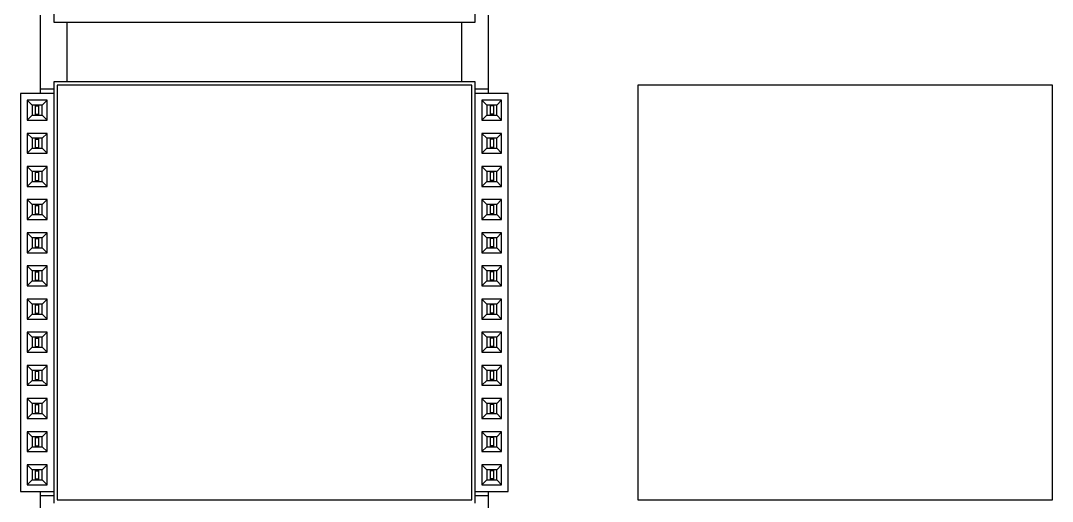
# Model space of a CAD drawing. Extents: x 20 to 199, y -23 to 233.
# Drawn here: x 42.5 to 104.7, y 158.7 to 187.7 of the extents above; entities that cross this region are included whole.
import ezdxf

# ---------------------------------------------------------------- set-up
doc = ezdxf.new("R2010")
doc.units = 0
doc.header["$MEASUREMENT"] = 0
doc.layers.add('View', color=7, linetype='CONTINUOUS')

msp = doc.modelspace()

# ---------------------------------------------------------------- linework, layer by layer
at = {"layer": 'View'}
for p, q in [((44.5198, 212.998), (44.5198, 187.598)), ((69.9198, 187.598), (69.9198, 212.998)), ((43.7198, 183.568), (43.7198, 188.028)), ((70.7198, 183.568), (70.7198, 188.028)), ((44.5198, 187.598), (69.9198, 187.598)), ((45.3198, 183.998), (45.3198, 187.598)), ((69.1198, 183.998), (69.1198, 187.598)), ((43.7198, 183.298), (43.7198, 183.568)), ((44.5198, 183.568), (43.7198, 183.568)), ((69.9198, 183.998), (44.5198, 183.998)), ((44.5198, 183.998), (44.5198, 158.598)), ((69.7198, 183.798), (44.7198, 183.798)), ((44.7198, 183.798), (44.7198, 158.798)), ((69.7198, 158.798), (69.7198, 183.798)), ((69.9198, 158.598), (69.9198, 183.998)), ((70.7198, 183.568), (69.9198, 183.568)), ((70.7198, 183.298), (70.7198, 183.568)), ((104.72, 183.798), (79.7198, 183.798)), ((79.7198, 183.798), (79.7198, 158.798)), ((104.72, 158.798), (104.72, 183.798)), ((42.5198, 183.298), (42.5198, 159.298)), ((44.5198, 183.298), (42.5198, 183.298)), ((42.9198, 182.898), (42.9198, 181.698)), ((44.1198, 182.898), (42.9198, 182.898)), ((42.9198, 182.898), (43.2188, 182.599)), ((44.1198, 182.898), (43.8208, 182.599)), ((44.1198, 181.698), (44.1198, 182.898)), ((71.9198, 183.298), (69.9198, 183.298)), ((71.5198, 182.898), (70.3198, 182.898)), ((70.3198, 182.898), (70.3198, 181.698)), ((70.3198, 182.898), (70.6188, 182.599)), ((71.5198, 182.898), (71.2208, 182.599)), ((71.5198, 181.698), (71.5198, 182.898)), ((71.9198, 159.298), (71.9198, 183.298)), ((43.2188, 182.599), (43.2188, 181.997)), ((43.8208, 182.599), (43.2188, 182.599)), ((43.8198, 182.598), (43.2198, 182.598)), ((43.2198, 182.598), (43.2198, 181.998)), ((43.4198, 182.548), (43.4198, 182.598)), ((43.4198, 182.048), (43.4198, 182.548)), ((43.4198, 182.548), (43.6198, 182.548)), ((43.6198, 182.548), (43.6198, 182.598)), ((43.6198, 182.048), (43.6198, 182.548)), ((43.8198, 181.998), (43.8198, 182.598)), ((43.8208, 181.997), (43.8208, 182.599)), ((70.6188, 182.599), (70.6188, 181.997)), ((71.2208, 182.599), (70.6188, 182.599)), ((71.2198, 182.598), (70.6198, 182.598)), ((70.6198, 182.598), (70.6198, 181.998)), ((70.8198, 182.598), (70.8198, 182.548)), ((71.0198, 182.548), (70.8198, 182.548)), ((70.8198, 182.548), (70.8198, 182.048)), ((71.0198, 182.598), (71.0198, 182.548)), ((71.0198, 182.548), (71.0198, 182.048)), ((71.2198, 181.998), (71.2198, 182.598)), ((71.2208, 181.997), (71.2208, 182.599)), ((42.9198, 181.698), (43.2188, 181.997)), ((42.9198, 181.698), (44.1198, 181.698)), ((43.2188, 181.997), (43.8208, 181.997)), ((43.2198, 181.998), (43.8198, 181.998)), ((43.4198, 181.998), (43.4198, 182.048)), ((43.4198, 182.048), (43.6198, 182.048)), ((43.6198, 181.998), (43.6198, 182.048)), ((44.1198, 181.698), (43.8208, 181.997)), ((70.3198, 181.698), (70.6188, 181.997)), ((70.3198, 181.698), (71.5198, 181.698)), ((70.6188, 181.997), (71.2208, 181.997)), ((70.6198, 181.998), (71.2198, 181.998)), ((70.8198, 182.048), (70.8198, 181.998)), ((71.0198, 182.048), (70.8198, 182.048)), ((71.0198, 182.048), (71.0198, 181.998)), ((71.5198, 181.698), (71.2208, 181.997)), ((44.1198, 180.898), (42.9198, 180.898)), ((42.9198, 180.898), (42.9198, 179.698)), ((42.9198, 180.898), (43.2188, 180.599)), ((43.2188, 180.599), (43.2188, 179.997)), ((43.8208, 180.599), (43.2188, 180.599)), ((43.8198, 180.598), (43.2198, 180.598)), ((43.2198, 180.598), (43.2198, 179.998)), ((43.4198, 180.548), (43.4198, 180.598)), ((43.4198, 180.048), (43.4198, 180.548)), ((43.4198, 180.548), (43.6198, 180.548)), ((43.6198, 180.548), (43.6198, 180.598)), ((43.6198, 180.048), (43.6198, 180.548)), ((43.8198, 179.998), (43.8198, 180.598)), ((44.1198, 180.898), (43.8208, 180.599)), ((43.8208, 179.997), (43.8208, 180.599)), ((44.1198, 179.698), (44.1198, 180.898)), ((70.3198, 180.898), (70.3198, 179.698)), ((71.5198, 180.898), (70.3198, 180.898)), ((70.3198, 180.898), (70.6188, 180.599)), ((70.6188, 180.599), (70.6188, 179.997)), ((71.2208, 180.599), (70.6188, 180.599)), ((71.2198, 180.598), (70.6198, 180.598)), ((70.6198, 180.598), (70.6198, 179.998)), ((70.8198, 180.598), (70.8198, 180.548)), ((71.0198, 180.548), (70.8198, 180.548)), ((70.8198, 180.548), (70.8198, 180.048)), ((71.0198, 180.598), (71.0198, 180.548)), ((71.0198, 180.548), (71.0198, 180.048)), ((71.2198, 179.998), (71.2198, 180.598)), ((71.5198, 180.898), (71.2208, 180.599)), ((71.2208, 179.997), (71.2208, 180.599)), ((71.5198, 179.698), (71.5198, 180.898)), ((42.9198, 179.698), (43.2188, 179.997)), ((43.2188, 179.997), (43.8208, 179.997)), ((43.2198, 179.998), (43.8198, 179.998)), ((43.4198, 179.998), (43.4198, 180.048)), ((43.4198, 180.048), (43.6198, 180.048)), ((43.6198, 179.998), (43.6198, 180.048)), ((44.1198, 179.698), (43.8208, 179.997)), ((70.3198, 179.698), (70.6188, 179.997)), ((70.6188, 179.997), (71.2208, 179.997)), ((70.6198, 179.998), (71.2198, 179.998)), ((70.8198, 180.048), (70.8198, 179.998)), ((71.0198, 180.048), (70.8198, 180.048)), ((71.0198, 180.048), (71.0198, 179.998)), ((71.5198, 179.698), (71.2208, 179.997)), ((42.9198, 179.698), (44.1198, 179.698)), ((70.3198, 179.698), (71.5198, 179.698)), ((42.9198, 178.898), (42.9198, 177.698)), ((44.1198, 178.898), (42.9198, 178.898)), ((42.9198, 178.898), (43.2188, 178.599)), ((43.2188, 178.599), (43.2188, 177.997)), ((43.8208, 178.599), (43.2188, 178.599)), ((43.8198, 178.598), (43.2198, 178.598)), ((43.2198, 178.598), (43.2198, 177.998)), ((43.4198, 178.548), (43.4198, 178.598)), ((43.4198, 178.048), (43.4198, 178.548)), ((43.4198, 178.548), (43.6198, 178.548)), ((43.6198, 178.548), (43.6198, 178.598)), ((43.6198, 178.048), (43.6198, 178.548)), ((43.8198, 177.998), (43.8198, 178.598)), ((44.1198, 178.898), (43.8208, 178.599)), ((43.8208, 177.997), (43.8208, 178.599)), ((44.1198, 177.698), (44.1198, 178.898)), ((71.5198, 178.898), (70.3198, 178.898)), ((70.3198, 178.898), (70.3198, 177.698)), ((70.3198, 178.898), (70.6188, 178.599)), ((71.2208, 178.599), (70.6188, 178.599)), ((70.6188, 178.599), (70.6188, 177.997)), ((71.2198, 178.598), (70.6198, 178.598)), ((70.6198, 178.598), (70.6198, 177.998)), ((70.8198, 178.598), (70.8198, 178.548)), ((71.0198, 178.548), (70.8198, 178.548)), ((70.8198, 178.548), (70.8198, 178.048)), ((71.0198, 178.598), (71.0198, 178.548)), ((71.0198, 178.548), (71.0198, 178.048)), ((71.2198, 177.998), (71.2198, 178.598)), ((71.5198, 178.898), (71.2208, 178.599)), ((71.2208, 177.997), (71.2208, 178.599)), ((71.5198, 177.698), (71.5198, 178.898)), ((42.9198, 177.698), (43.2188, 177.997)), ((43.2188, 177.997), (43.8208, 177.997)), ((43.2198, 177.998), (43.8198, 177.998)), ((43.4198, 177.998), (43.4198, 178.048)), ((43.4198, 178.048), (43.6198, 178.048)), ((43.6198, 177.998), (43.6198, 178.048)), ((44.1198, 177.698), (43.8208, 177.997)), ((70.3198, 177.698), (70.6188, 177.997)), ((70.6188, 177.997), (71.2208, 177.997)), ((70.6198, 177.998), (71.2198, 177.998)), ((70.8198, 178.048), (70.8198, 177.998)), ((71.0198, 178.048), (70.8198, 178.048)), ((71.0198, 178.048), (71.0198, 177.998)), ((71.5198, 177.698), (71.2208, 177.997)), ((42.9198, 177.698), (44.1198, 177.698)), ((70.3198, 177.698), (71.5198, 177.698)), ((44.1198, 176.898), (42.9198, 176.898)), ((42.9198, 176.898), (42.9198, 175.698)), ((42.9198, 176.898), (43.2188, 176.599)), ((44.1198, 176.898), (43.8208, 176.599)), ((44.1198, 175.698), (44.1198, 176.898)), ((71.5198, 176.898), (70.3198, 176.898)), ((70.3198, 176.898), (70.3198, 175.698)), ((70.3198, 176.898), (70.6188, 176.599)), ((71.5198, 176.898), (71.2208, 176.599)), ((71.5198, 175.698), (71.5198, 176.898)), ((43.2188, 176.599), (43.2188, 175.997)), ((43.8208, 176.599), (43.2188, 176.599)), ((43.8198, 176.598), (43.2198, 176.598)), ((43.2198, 176.598), (43.2198, 175.998)), ((43.4198, 176.548), (43.4198, 176.598)), ((43.4198, 176.048), (43.4198, 176.548)), ((43.4198, 176.548), (43.6198, 176.548)), ((43.4198, 175.998), (43.4198, 176.048)), ((43.4198, 176.048), (43.6198, 176.048)), ((43.6198, 176.548), (43.6198, 176.598)), ((43.6198, 176.048), (43.6198, 176.548)), ((43.6198, 175.998), (43.6198, 176.048)), ((43.8198, 175.998), (43.8198, 176.598)), ((43.8208, 175.997), (43.8208, 176.599)), ((70.6188, 176.599), (70.6188, 175.997)), ((71.2208, 176.599), (70.6188, 176.599)), ((71.2198, 176.598), (70.6198, 176.598)), ((70.6198, 176.598), (70.6198, 175.998)), ((70.8198, 176.598), (70.8198, 176.548)), ((71.0198, 176.548), (70.8198, 176.548)), ((70.8198, 176.548), (70.8198, 176.048)), ((70.8198, 176.048), (70.8198, 175.998)), ((71.0198, 176.048), (70.8198, 176.048)), ((71.0198, 176.598), (71.0198, 176.548)), ((71.0198, 176.548), (71.0198, 176.048)), ((71.0198, 176.048), (71.0198, 175.998)), ((71.2198, 175.998), (71.2198, 176.598)), ((71.2208, 175.997), (71.2208, 176.599)), ((42.9198, 175.698), (43.2188, 175.997)), ((42.9198, 175.698), (44.1198, 175.698)), ((43.2188, 175.997), (43.8208, 175.997)), ((43.2198, 175.998), (43.8198, 175.998)), ((44.1198, 175.698), (43.8208, 175.997)), ((70.3198, 175.698), (70.6188, 175.997)), ((70.3198, 175.698), (71.5198, 175.698)), ((70.6188, 175.997), (71.2208, 175.997)), ((70.6198, 175.998), (71.2198, 175.998)), ((71.5198, 175.698), (71.2208, 175.997)), ((42.9198, 174.898), (42.9198, 173.698)), ((44.1198, 174.898), (42.9198, 174.898)), ((42.9198, 174.898), (43.2188, 174.599)), ((44.1198, 174.898), (43.8208, 174.599)), ((44.1198, 173.698), (44.1198, 174.898)), ((70.3198, 174.898), (70.3198, 173.698)), ((71.5198, 174.898), (70.3198, 174.898)), ((70.3198, 174.898), (70.6188, 174.599)), ((71.5198, 174.898), (71.2208, 174.599)), ((71.5198, 173.698), (71.5198, 174.898)), ((43.2188, 174.599), (43.2188, 173.997)), ((43.8208, 174.599), (43.2188, 174.599)), ((43.8198, 174.598), (43.2198, 174.598)), ((43.2198, 174.598), (43.2198, 173.998)), ((43.4198, 174.548), (43.4198, 174.598)), ((43.4198, 174.048), (43.4198, 174.548)), ((43.4198, 174.548), (43.6198, 174.548)), ((43.6198, 174.548), (43.6198, 174.598)), ((43.6198, 174.048), (43.6198, 174.548)), ((43.8198, 173.998), (43.8198, 174.598)), ((43.8208, 173.997), (43.8208, 174.599)), ((70.6188, 174.599), (70.6188, 173.997)), ((71.2208, 174.599), (70.6188, 174.599)), ((71.2198, 174.598), (70.6198, 174.598)), ((70.6198, 174.598), (70.6198, 173.998)), ((70.8198, 174.598), (70.8198, 174.548)), ((71.0198, 174.548), (70.8198, 174.548)), ((70.8198, 174.548), (70.8198, 174.048)), ((71.0198, 174.598), (71.0198, 174.548)), ((71.0198, 174.548), (71.0198, 174.048)), ((71.2198, 173.998), (71.2198, 174.598)), ((71.2208, 173.997), (71.2208, 174.599)), ((42.9198, 173.698), (43.2188, 173.997)), ((42.9198, 173.698), (44.1198, 173.698)), ((43.2188, 173.997), (43.8208, 173.997)), ((43.2198, 173.998), (43.8198, 173.998)), ((43.4198, 173.998), (43.4198, 174.048)), ((43.4198, 174.048), (43.6198, 174.048)), ((43.6198, 173.998), (43.6198, 174.048)), ((44.1198, 173.698), (43.8208, 173.997)), ((70.3198, 173.698), (70.6188, 173.997)), ((70.3198, 173.698), (71.5198, 173.698)), ((70.6188, 173.997), (71.2208, 173.997)), ((70.6198, 173.998), (71.2198, 173.998)), ((70.8198, 174.048), (70.8198, 173.998)), ((71.0198, 174.048), (70.8198, 174.048)), ((71.0198, 174.048), (71.0198, 173.998)), ((71.5198, 173.698), (71.2208, 173.997)), ((44.1198, 172.898), (42.9198, 172.898)), ((42.9198, 172.898), (42.9198, 171.698)), ((42.9198, 172.898), (43.2188, 172.599)), ((43.8208, 172.599), (43.2188, 172.599)), ((43.2188, 172.599), (43.2188, 171.997)), ((43.8198, 172.598), (43.2198, 172.598)), ((43.2198, 172.598), (43.2198, 171.998)), ((43.4198, 172.548), (43.4198, 172.598)), ((43.4198, 172.048), (43.4198, 172.548)), ((43.4198, 172.548), (43.6198, 172.548)), ((43.6198, 172.548), (43.6198, 172.598)), ((43.6198, 172.048), (43.6198, 172.548)), ((43.8198, 171.998), (43.8198, 172.598)), ((44.1198, 172.898), (43.8208, 172.599)), ((43.8208, 171.997), (43.8208, 172.599)), ((44.1198, 171.698), (44.1198, 172.898)), ((70.3198, 172.898), (70.3198, 171.698)), ((71.5198, 172.898), (70.3198, 172.898)), ((70.3198, 172.898), (70.6188, 172.599)), ((70.6188, 172.599), (70.6188, 171.997)), ((71.2208, 172.599), (70.6188, 172.599)), ((71.2198, 172.598), (70.6198, 172.598)), ((70.6198, 172.598), (70.6198, 171.998)), ((70.8198, 172.598), (70.8198, 172.548)), ((71.0198, 172.548), (70.8198, 172.548)), ((70.8198, 172.548), (70.8198, 172.048)), ((71.0198, 172.598), (71.0198, 172.548)), ((71.0198, 172.548), (71.0198, 172.048)), ((71.2198, 171.998), (71.2198, 172.598)), ((71.5198, 172.898), (71.2208, 172.599)), ((71.2208, 171.997), (71.2208, 172.599)), ((71.5198, 171.698), (71.5198, 172.898)), ((42.9198, 171.698), (43.2188, 171.997)), ((42.9198, 171.698), (44.1198, 171.698)), ((43.2188, 171.997), (43.8208, 171.997)), ((43.2198, 171.998), (43.8198, 171.998)), ((43.4198, 171.998), (43.4198, 172.048)), ((43.4198, 172.048), (43.6198, 172.048)), ((43.6198, 171.998), (43.6198, 172.048)), ((44.1198, 171.698), (43.8208, 171.997)), ((70.3198, 171.698), (70.6188, 171.997)), ((70.3198, 171.698), (71.5198, 171.698)), ((70.6188, 171.997), (71.2208, 171.997)), ((70.6198, 171.998), (71.2198, 171.998)), ((70.8198, 172.048), (70.8198, 171.998)), ((71.0198, 172.048), (70.8198, 172.048)), ((71.0198, 172.048), (71.0198, 171.998)), ((71.5198, 171.698), (71.2208, 171.997)), ((44.1198, 170.898), (42.9198, 170.898)), ((42.9198, 170.898), (42.9198, 169.698)), ((42.9198, 170.898), (43.2188, 170.599)), ((43.2188, 170.599), (43.2188, 169.997)), ((43.8208, 170.599), (43.2188, 170.599)), ((43.8198, 170.598), (43.2198, 170.598)), ((43.2198, 170.598), (43.2198, 169.998)), ((43.4198, 170.548), (43.4198, 170.598)), ((43.4198, 170.048), (43.4198, 170.548)), ((43.4198, 170.548), (43.6198, 170.548)), ((43.6198, 170.548), (43.6198, 170.598)), ((43.6198, 170.048), (43.6198, 170.548)), ((43.8198, 169.998), (43.8198, 170.598)), ((44.1198, 170.898), (43.8208, 170.599)), ((43.8208, 169.997), (43.8208, 170.599)), ((44.1198, 169.698), (44.1198, 170.898)), ((71.5198, 170.898), (70.3198, 170.898)), ((70.3198, 170.898), (70.3198, 169.698)), ((70.3198, 170.898), (70.6188, 170.599)), ((71.2208, 170.599), (70.6188, 170.599)), ((70.6188, 170.599), (70.6188, 169.997)), ((71.2198, 170.598), (70.6198, 170.598)), ((70.6198, 170.598), (70.6198, 169.998)), ((70.8198, 170.598), (70.8198, 170.548)), ((71.0198, 170.548), (70.8198, 170.548)), ((70.8198, 170.548), (70.8198, 170.048)), ((71.0198, 170.598), (71.0198, 170.548)), ((71.0198, 170.548), (71.0198, 170.048)), ((71.2198, 169.998), (71.2198, 170.598)), ((71.5198, 170.898), (71.2208, 170.599)), ((71.2208, 169.997), (71.2208, 170.599)), ((71.5198, 169.698), (71.5198, 170.898)), ((42.9198, 169.698), (43.2188, 169.997)), ((43.2188, 169.997), (43.8208, 169.997)), ((43.2198, 169.998), (43.8198, 169.998)), ((43.4198, 169.998), (43.4198, 170.048)), ((43.4198, 170.048), (43.6198, 170.048)), ((43.6198, 169.998), (43.6198, 170.048)), ((44.1198, 169.698), (43.8208, 169.997)), ((70.3198, 169.698), (70.6188, 169.997)), ((70.6188, 169.997), (71.2208, 169.997)), ((70.6198, 169.998), (71.2198, 169.998)), ((70.8198, 170.048), (70.8198, 169.998)), ((71.0198, 170.048), (70.8198, 170.048)), ((71.0198, 170.048), (71.0198, 169.998)), ((71.5198, 169.698), (71.2208, 169.997)), ((42.9198, 169.698), (44.1198, 169.698)), ((70.3198, 169.698), (71.5198, 169.698)), ((44.1198, 168.898), (42.9198, 168.898)), ((42.9198, 168.898), (42.9198, 167.698)), ((42.9198, 168.898), (43.2188, 168.599)), ((43.2188, 168.599), (43.2188, 167.997)), ((43.8208, 168.599), (43.2188, 168.599)), ((43.8198, 168.598), (43.2198, 168.598)), ((43.2198, 168.598), (43.2198, 167.998)), ((43.4198, 168.548), (43.4198, 168.598)), ((43.6198, 168.548), (43.6198, 168.598)), ((43.8198, 167.998), (43.8198, 168.598)), ((44.1198, 168.898), (43.8208, 168.599)), ((43.8208, 167.997), (43.8208, 168.599)), ((44.1198, 167.698), (44.1198, 168.898)), ((70.3198, 168.898), (70.3198, 167.698)), ((71.5198, 168.898), (70.3198, 168.898)), ((70.3198, 168.898), (70.6188, 168.599)), ((70.6188, 168.599), (70.6188, 167.997)), ((71.2208, 168.599), (70.6188, 168.599)), ((71.2198, 168.598), (70.6198, 168.598)), ((70.6198, 168.598), (70.6198, 167.998)), ((70.8198, 168.598), (70.8198, 168.548)), ((71.0198, 168.598), (71.0198, 168.548)), ((71.2198, 167.998), (71.2198, 168.598)), ((71.5198, 168.898), (71.2208, 168.599)), ((71.2208, 167.997), (71.2208, 168.599)), ((71.5198, 167.698), (71.5198, 168.898)), ((42.9198, 167.698), (43.2188, 167.997)), ((43.2188, 167.997), (43.8208, 167.997)), ((43.2198, 167.998), (43.8198, 167.998)), ((43.4198, 168.048), (43.4198, 168.548)), ((43.4198, 168.548), (43.6198, 168.548)), ((43.4198, 167.998), (43.4198, 168.048)), ((43.4198, 168.048), (43.6198, 168.048)), ((43.6198, 168.048), (43.6198, 168.548)), ((43.6198, 167.998), (43.6198, 168.048)), ((44.1198, 167.698), (43.8208, 167.997)), ((70.3198, 167.698), (70.6188, 167.997)), ((70.6188, 167.997), (71.2208, 167.997)), ((70.6198, 167.998), (71.2198, 167.998)), ((71.0198, 168.548), (70.8198, 168.548)), ((70.8198, 168.548), (70.8198, 168.048)), ((70.8198, 168.048), (70.8198, 167.998)), ((71.0198, 168.048), (70.8198, 168.048)), ((71.0198, 168.548), (71.0198, 168.048)), ((71.0198, 168.048), (71.0198, 167.998)), ((71.5198, 167.698), (71.2208, 167.997)), ((42.9198, 167.698), (44.1198, 167.698)), ((70.3198, 167.698), (71.5198, 167.698)), ((44.1198, 166.898), (42.9198, 166.898)), ((42.9198, 166.898), (42.9198, 165.698)), ((42.9198, 166.898), (43.2188, 166.599)), ((44.1198, 166.898), (43.8208, 166.599)), ((44.1198, 165.698), (44.1198, 166.898)), ((71.5198, 166.898), (70.3198, 166.898)), ((70.3198, 166.898), (70.3198, 165.698)), ((70.3198, 166.898), (70.6188, 166.599)), ((71.5198, 166.898), (71.2208, 166.599)), ((71.5198, 165.698), (71.5198, 166.898)), ((43.2188, 166.599), (43.2188, 165.997)), ((43.8208, 166.599), (43.2188, 166.599)), ((43.8198, 166.598), (43.2198, 166.598)), ((43.2198, 166.598), (43.2198, 165.998)), ((43.4198, 166.548), (43.4198, 166.598)), ((43.4198, 166.048), (43.4198, 166.548)), ((43.4198, 166.548), (43.6198, 166.548)), ((43.6198, 166.548), (43.6198, 166.598)), ((43.6198, 166.048), (43.6198, 166.548)), ((43.8198, 165.998), (43.8198, 166.598)), ((43.8208, 165.997), (43.8208, 166.599)), ((70.6188, 166.599), (70.6188, 165.997)), ((71.2208, 166.599), (70.6188, 166.599)), ((71.2198, 166.598), (70.6198, 166.598)), ((70.6198, 166.598), (70.6198, 165.998)), ((70.8198, 166.598), (70.8198, 166.548)), ((71.0198, 166.548), (70.8198, 166.548)), ((70.8198, 166.548), (70.8198, 166.048)), ((71.0198, 166.598), (71.0198, 166.548)), ((71.0198, 166.548), (71.0198, 166.048)), ((71.2198, 165.998), (71.2198, 166.598)), ((71.2208, 165.997), (71.2208, 166.599)), ((42.9198, 165.698), (43.2188, 165.997)), ((42.9198, 165.698), (44.1198, 165.698)), ((43.2188, 165.997), (43.8208, 165.997)), ((43.2198, 165.998), (43.8198, 165.998)), ((43.4198, 165.998), (43.4198, 166.048)), ((43.4198, 166.048), (43.6198, 166.048)), ((43.6198, 165.998), (43.6198, 166.048)), ((44.1198, 165.698), (43.8208, 165.997)), ((70.3198, 165.698), (70.6188, 165.997)), ((70.3198, 165.698), (71.5198, 165.698)), ((70.6188, 165.997), (71.2208, 165.997)), ((70.6198, 165.998), (71.2198, 165.998)), ((70.8198, 166.048), (70.8198, 165.998)), ((71.0198, 166.048), (70.8198, 166.048)), ((71.0198, 166.048), (71.0198, 165.998)), ((71.5198, 165.698), (71.2208, 165.997)), ((44.1198, 164.898), (42.9198, 164.898)), ((42.9198, 164.898), (42.9198, 163.698)), ((42.9198, 164.898), (43.2188, 164.599)), ((44.1198, 164.898), (43.8208, 164.599)), ((44.1198, 163.698), (44.1198, 164.898)), ((71.5198, 164.898), (70.3198, 164.898)), ((70.3198, 164.898), (70.3198, 163.698)), ((70.3198, 164.898), (70.6188, 164.599)), ((71.5198, 164.898), (71.2208, 164.599)), ((71.5198, 163.698), (71.5198, 164.898)), ((43.2188, 164.599), (43.2188, 163.997)), ((43.8208, 164.599), (43.2188, 164.599)), ((43.8198, 164.598), (43.2198, 164.598)), ((43.2198, 164.598), (43.2198, 163.998)), ((43.4198, 164.548), (43.4198, 164.598)), ((43.4198, 164.048), (43.4198, 164.548)), ((43.4198, 164.548), (43.6198, 164.548)), ((43.6198, 164.548), (43.6198, 164.598)), ((43.6198, 164.048), (43.6198, 164.548)), ((43.8198, 163.998), (43.8198, 164.598)), ((43.8208, 163.997), (43.8208, 164.599)), ((70.6188, 164.599), (70.6188, 163.997)), ((71.2208, 164.599), (70.6188, 164.599)), ((71.2198, 164.598), (70.6198, 164.598)), ((70.6198, 164.598), (70.6198, 163.998)), ((70.8198, 164.598), (70.8198, 164.548)), ((71.0198, 164.548), (70.8198, 164.548)), ((70.8198, 164.548), (70.8198, 164.048)), ((71.0198, 164.598), (71.0198, 164.548)), ((71.0198, 164.548), (71.0198, 164.048)), ((71.2198, 163.998), (71.2198, 164.598)), ((71.2208, 163.997), (71.2208, 164.599)), ((42.9198, 163.698), (43.2188, 163.997)), ((42.9198, 163.698), (44.1198, 163.698)), ((43.2188, 163.997), (43.8208, 163.997)), ((43.2198, 163.998), (43.8198, 163.998)), ((43.4198, 163.998), (43.4198, 164.048)), ((43.4198, 164.048), (43.6198, 164.048)), ((43.6198, 163.998), (43.6198, 164.048)), ((44.1198, 163.698), (43.8208, 163.997)), ((70.3198, 163.698), (70.6188, 163.997)), ((70.3198, 163.698), (71.5198, 163.698)), ((70.6188, 163.997), (71.2208, 163.997)), ((70.6198, 163.998), (71.2198, 163.998)), ((70.8198, 164.048), (70.8198, 163.998)), ((71.0198, 164.048), (70.8198, 164.048)), ((71.0198, 164.048), (71.0198, 163.998)), ((71.5198, 163.698), (71.2208, 163.997)), ((44.1198, 162.898), (42.9198, 162.898)), ((42.9198, 162.898), (42.9198, 161.698)), ((42.9198, 162.898), (43.2188, 162.599)), ((43.2188, 162.599), (43.2188, 161.997)), ((43.8208, 162.599), (43.2188, 162.599)), ((43.8198, 162.598), (43.2198, 162.598)), ((43.2198, 162.598), (43.2198, 161.998)), ((43.4198, 162.548), (43.4198, 162.598)), ((43.4198, 162.048), (43.4198, 162.548)), ((43.4198, 162.548), (43.6198, 162.548)), ((43.6198, 162.548), (43.6198, 162.598)), ((43.6198, 162.048), (43.6198, 162.548)), ((43.8198, 161.998), (43.8198, 162.598)), ((44.1198, 162.898), (43.8208, 162.599)), ((43.8208, 161.997), (43.8208, 162.599)), ((44.1198, 161.698), (44.1198, 162.898)), ((70.3198, 162.898), (70.3198, 161.698)), ((71.5198, 162.898), (70.3198, 162.898)), ((70.3198, 162.898), (70.6188, 162.599)), ((70.6188, 162.599), (70.6188, 161.997)), ((71.2208, 162.599), (70.6188, 162.599)), ((71.2198, 162.598), (70.6198, 162.598)), ((70.6198, 162.598), (70.6198, 161.998)), ((70.8198, 162.598), (70.8198, 162.548)), ((71.0198, 162.548), (70.8198, 162.548)), ((70.8198, 162.548), (70.8198, 162.048)), ((71.0198, 162.598), (71.0198, 162.548)), ((71.0198, 162.548), (71.0198, 162.048)), ((71.2198, 161.998), (71.2198, 162.598)), ((71.5198, 162.898), (71.2208, 162.599)), ((71.2208, 161.997), (71.2208, 162.599)), ((71.5198, 161.698), (71.5198, 162.898)), ((42.9198, 161.698), (43.2188, 161.997)), ((43.2188, 161.997), (43.8208, 161.997)), ((43.2198, 161.998), (43.8198, 161.998)), ((43.4198, 161.998), (43.4198, 162.048)), ((43.4198, 162.048), (43.6198, 162.048)), ((43.6198, 161.998), (43.6198, 162.048)), ((44.1198, 161.698), (43.8208, 161.997)), ((70.3198, 161.698), (70.6188, 161.997)), ((70.6188, 161.997), (71.2208, 161.997)), ((70.6198, 161.998), (71.2198, 161.998)), ((70.8198, 162.048), (70.8198, 161.998)), ((71.0198, 162.048), (70.8198, 162.048)), ((71.0198, 162.048), (71.0198, 161.998)), ((71.5198, 161.698), (71.2208, 161.997)), ((42.9198, 161.698), (44.1198, 161.698)), ((70.3198, 161.698), (71.5198, 161.698)), ((42.9198, 160.898), (42.9198, 159.698)), ((44.1198, 160.898), (42.9198, 160.898)), ((42.9198, 160.898), (43.2188, 160.599)), ((43.2188, 160.599), (43.2188, 159.997)), ((43.8208, 160.599), (43.2188, 160.599)), ((43.8198, 160.598), (43.2198, 160.598)), ((43.2198, 160.598), (43.2198, 159.998)), ((43.4198, 160.548), (43.4198, 160.598)), ((43.4198, 160.048), (43.4198, 160.548)), ((43.4198, 160.548), (43.6198, 160.548)), ((43.6198, 160.548), (43.6198, 160.598)), ((43.6198, 160.048), (43.6198, 160.548)), ((43.8198, 159.998), (43.8198, 160.598)), ((44.1198, 160.898), (43.8208, 160.599)), ((43.8208, 159.997), (43.8208, 160.599)), ((44.1198, 159.698), (44.1198, 160.898)), ((71.5198, 160.898), (70.3198, 160.898)), ((70.3198, 160.898), (70.3198, 159.698)), ((70.3198, 160.898), (70.6188, 160.599)), ((70.6188, 160.599), (70.6188, 159.997)), ((71.2208, 160.599), (70.6188, 160.599)), ((71.2198, 160.598), (70.6198, 160.598)), ((70.6198, 160.598), (70.6198, 159.998)), ((70.8198, 160.598), (70.8198, 160.548)), ((71.0198, 160.548), (70.8198, 160.548)), ((70.8198, 160.548), (70.8198, 160.048)), ((71.0198, 160.598), (71.0198, 160.548)), ((71.0198, 160.548), (71.0198, 160.048)), ((71.2198, 159.998), (71.2198, 160.598)), ((71.5198, 160.898), (71.2208, 160.599)), ((71.2208, 159.997), (71.2208, 160.599)), ((71.5198, 159.698), (71.5198, 160.898)), ((42.9198, 159.698), (43.2188, 159.997)), ((43.2188, 159.997), (43.8208, 159.997)), ((43.2198, 159.998), (43.8198, 159.998)), ((43.4198, 159.998), (43.4198, 160.048)), ((43.4198, 160.048), (43.6198, 160.048)), ((43.6198, 159.998), (43.6198, 160.048)), ((44.1198, 159.698), (43.8208, 159.997)), ((70.3198, 159.698), (70.6188, 159.997)), ((70.6188, 159.997), (71.2208, 159.997)), ((70.6198, 159.998), (71.2198, 159.998)), ((70.8198, 160.048), (70.8198, 159.998)), ((71.0198, 160.048), (70.8198, 160.048)), ((71.0198, 160.048), (71.0198, 159.998)), ((71.5198, 159.698), (71.2208, 159.997)), ((42.5198, 159.298), (44.5198, 159.298)), ((42.9198, 159.698), (44.1198, 159.698)), ((43.7198, 159.028), (43.7198, 159.298)), ((69.9198, 159.298), (71.9198, 159.298)), ((70.3198, 159.698), (71.5198, 159.698)), ((70.7198, 159.028), (70.7198, 159.298)), ((43.7198, 154.568), (43.7198, 159.028)), ((44.5198, 159.028), (43.7198, 159.028)), ((44.7198, 158.798), (69.7198, 158.798)), ((70.7198, 159.028), (69.9198, 159.028)), ((70.7198, 154.568), (70.7198, 159.028)), ((79.7198, 158.798), (104.72, 158.798))]:
    msp.add_line(p, q, dxfattribs=at)

doc.saveas('drawing.dxf')
